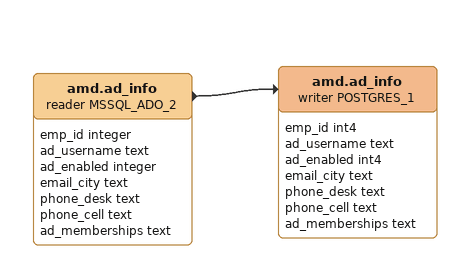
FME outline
amd.ad_info (reader MSSQL_ADO_2)
    attributes: emp_id integer, ad_username text, ad_enabled integer, email_city text, phone_desk text, phone_cell text, ad_memberships text
    -> amd.ad_info (writer POSTGRES_1)
amd.ad_info (writer POSTGRES_1)
    attributes: emp_id int4, ad_username text, ad_enabled int4, email_city text, phone_desk text, phone_cell text, ad_memberships text
